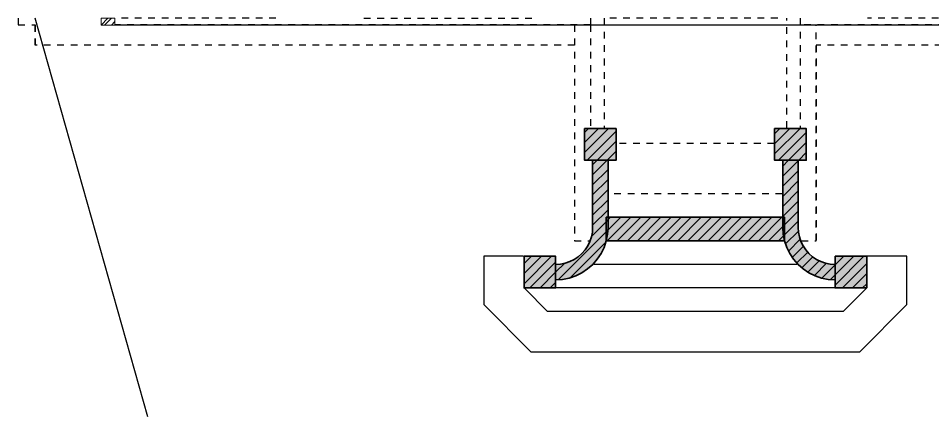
# Model space of a CAD drawing. Header units: metres. Extents: x -0.4 to 24.6, y -3.6 to 22.1.
# Drawn here: x 1.19 to 14.8, y -3.61 to 2.32 of the extents above; entities that cross this region are included whole.
import ezdxf

# ---------------------------------------------------------------- set-up
doc = ezdxf.new("R2010")
doc.units = ezdxf.units.M
doc.linetypes.add('DASH', pattern=[0.2, 0.1, -0.1])
for name, color, linetype in [('02_MURS_MAISON-F', 7, 'CONTINUOUS'), ('02_MURS_MAISON-R', 7, 'CONTINUOUS'), ('02_MURS_MAISON-S', 7, 'CONTINUOUS'), ('02_MURS_MAISON-S-SH', 7, 'CONTINUOUS'), ('23_TN-F', 7, 'CONTINUOUS'), ('LAYER0-F', 7, 'CONTINUOUS'), ('LAYER0-R', 7, 'CONTINUOUS'), ('Z_04_EXT_-F', 7, 'CONTINUOUS'), ('Z_04_EXT_-R', 7, 'CONTINUOUS'), ('Z_04_EXT_-S', 7, 'CONTINUOUS'), ('Z_04_EXT_-S-SF', 7, 'CONTINUOUS'), ('Z_04_EXT_-S-SH', 7, 'CONTINUOUS')]:
    doc.layers.add(name, color=color, linetype=linetype)
pattern_1 = [(45, (0, 0), (-0.07499985, 0.07499985), [])]

msp = doc.modelspace()

# ---------------------------------------------------------------- hatches: boundary and pattern name
at = {"layer": '02_MURS_MAISON-S-SH', "lineweight": 18}
h = msp.add_hatch(dxfattribs=at)
h.set_pattern_fill('NEN metselwerk van baksteen (arcering)', color=256, style=0, pattern_type=2)
h.set_pattern_definition([(45, (2.42396, 2.21637), (-0.075, 0.075), []), (45, (2.47396, 2.21637), (-0.075, 0.075), [])])
h.paths.add_polyline_path([(2.424, 2.316), (2.424, 2.216), (2.624, 2.216), (2.624, 2.316)], flags=16)
at = {"layer": 'Z_04_EXT_-S-SF', "true_color": 0xf4f4f4}
for points in [[(9.618, 0.676), (9.618, 0.206), (10.088, 0.206), (10.088, 0.676), (9.968, 0.676), (9.738, 0.676)], [(12.448, 0.676), (12.448, 0.206), (12.918, 0.206), (12.918, 0.676), (12.798, 0.676), (12.568, 0.676)], [(9.188, -1.459), (9.188, -1.574), (9.29, -1.567), (9.39, -1.547), (9.487, -1.514), (9.578, -1.469), (9.663, -1.412), (9.74, -1.345), (9.807, -1.268), (9.864, -1.184), (9.909, -1.092), (9.942, -0.996), (9.962, -0.895), (9.968, -0.794), (9.968, 0.206), (9.738, 0.206), (9.738, -0.794), (9.734, -0.865), (9.72, -0.936), (9.696, -1.004), (9.665, -1.069), (9.625, -1.128), (9.577, -1.183), (9.523, -1.23), (9.463, -1.27), (9.399, -1.302), (9.331, -1.325), (9.26, -1.339), (9.188, -1.344)], [(12.568, 0.206), (12.568, -0.794), (12.575, -0.895), (12.595, -0.996), (12.628, -1.092), (12.673, -1.184), (12.73, -1.268), (12.797, -1.345), (12.874, -1.412), (12.958, -1.469), (13.05, -1.514), (13.146, -1.547), (13.247, -1.567), (13.348, -1.574), (13.348, -1.459), (13.348, -1.344), (13.277, -1.339), (13.206, -1.325), (13.138, -1.302), (13.073, -1.27), (13.014, -1.23), (12.959, -1.183), (12.912, -1.128), (12.872, -1.069), (12.84, -1.004), (12.817, -0.936), (12.803, -0.865), (12.798, -0.794), (12.798, 0.206)], [(9.942, -0.994), (12.595, -0.994), (12.595, -0.644), (9.942, -0.644)], [(8.718, -1.224), (8.718, -1.694), (9.188, -1.694), (9.188, -1.224)], [(13.348, -1.224), (13.348, -1.694), (13.818, -1.694), (13.818, -1.224)]]:
    msp.add_hatch(color=7, dxfattribs=at).paths.add_polyline_path(points, flags=16)
at = {"layer": 'Z_04_EXT_-S-SH', "lineweight": 18, "true_color": 0x6e6e6e}
h = msp.add_hatch(dxfattribs=at)
h.set_pattern_fill('Skalp default', color=8, style=0, pattern_type=2)
h.set_pattern_definition(pattern_1)
h.paths.add_polyline_path([(9.618, 0.676), (9.618, 0.206), (10.088, 0.206), (10.088, 0.676), (9.968, 0.676), (9.738, 0.676)], flags=16)
h = msp.add_hatch(dxfattribs=at)
h.set_pattern_fill('Skalp default', color=8, style=0, pattern_type=2)
h.set_pattern_definition(pattern_1)
h.paths.add_polyline_path([(12.448, 0.676), (12.448, 0.206), (12.918, 0.206), (12.918, 0.676), (12.798, 0.676), (12.568, 0.676)], flags=16)
h = msp.add_hatch(dxfattribs=at)
h.set_pattern_fill('Skalp default', color=8, style=0, pattern_type=2)
h.set_pattern_definition(pattern_1)
h.paths.add_polyline_path([(9.188, -1.459), (9.188, -1.574), (9.29, -1.567), (9.39, -1.547), (9.487, -1.514), (9.578, -1.469), (9.663, -1.412), (9.74, -1.345), (9.807, -1.268), (9.864, -1.184), (9.909, -1.092), (9.942, -0.996), (9.962, -0.895), (9.968, -0.794), (9.968, 0.206), (9.738, 0.206), (9.738, -0.794), (9.734, -0.865), (9.72, -0.936), (9.696, -1.004), (9.665, -1.069), (9.625, -1.128), (9.577, -1.183), (9.523, -1.23), (9.463, -1.27), (9.399, -1.302), (9.331, -1.325), (9.26, -1.339), (9.188, -1.344)], flags=16)
h = msp.add_hatch(dxfattribs=at)
h.set_pattern_fill('Skalp default', color=8, style=0, pattern_type=2)
h.set_pattern_definition(pattern_1)
h.paths.add_polyline_path([(12.568, 0.206), (12.568, -0.794), (12.575, -0.895), (12.595, -0.996), (12.628, -1.092), (12.673, -1.184), (12.73, -1.268), (12.797, -1.345), (12.874, -1.412), (12.958, -1.469), (13.05, -1.514), (13.146, -1.547), (13.247, -1.567), (13.348, -1.574), (13.348, -1.459), (13.348, -1.344), (13.277, -1.339), (13.206, -1.325), (13.138, -1.302), (13.073, -1.27), (13.014, -1.23), (12.959, -1.183), (12.912, -1.128), (12.872, -1.069), (12.84, -1.004), (12.817, -0.936), (12.803, -0.865), (12.798, -0.794), (12.798, 0.206)], flags=16)
h = msp.add_hatch(dxfattribs=at)
h.set_pattern_fill('Skalp default', color=8, style=0, pattern_type=2)
h.set_pattern_definition(pattern_1)
h.paths.add_polyline_path([(9.942, -0.994), (12.595, -0.994), (12.595, -0.644), (9.942, -0.644)], flags=16)
h = msp.add_hatch(dxfattribs=at)
h.set_pattern_fill('Skalp default', color=8, style=0, pattern_type=2)
h.set_pattern_definition(pattern_1)
h.paths.add_polyline_path([(8.718, -1.224), (8.718, -1.694), (9.188, -1.694), (9.188, -1.224)], flags=16)
h = msp.add_hatch(dxfattribs=at)
h.set_pattern_fill('Skalp default', color=8, style=0, pattern_type=2)
h.set_pattern_definition(pattern_1)
h.paths.add_polyline_path([(13.348, -1.224), (13.348, -1.694), (13.818, -1.694), (13.818, -1.224)], flags=16)

# ---------------------------------------------------------------- linework, layer by layer
at = {"layer": '02_MURS_MAISON-F', "color": 7}
msp.add_lwpolyline([(2.623, 2.217), (19.42, 2.217)], dxfattribs=at)
at = {"layer": '02_MURS_MAISON-R', "color": 7, "linetype": 'DASH'}
for points in [[(1.188, 2.316), (1.188, 2.217)], [(1.438, 1.916), (1.438, 2.316)], [(5.023, 2.316), (2.624, 2.316)], [(6.333, 2.316), (8.893, 2.316)], [(9.708, 2.316), (9.708, 2.217)], [(12.493, 2.316), (9.933, 2.316)], [(16.488, 2.316), (13.829, 2.316)], [(1.188, 2.217), (1.438, 2.217)], [(1.438, 2.217), (1.438, 1.916)], [(9.708, 2.217), (2.624, 2.217)], [(9.468, 2.217), (9.708, 2.217)], [(19.387, 2.217), (12.828, 2.217)], [(9.468, 1.916), (1.438, 1.916)], [(19.535, 1.916), (13.068, 1.916)]]:
    msp.add_lwpolyline(points, dxfattribs=at)
at = {"layer": '02_MURS_MAISON-S', "lineweight": 0}
msp.add_lwpolyline([(2.424, 2.316), (2.424, 2.216), (2.624, 2.216), (2.624, 2.316)], close=True, dxfattribs=at)
at = {"layer": '23_TN-F', "color": 7}
msp.add_lwpolyline([(3.119, -3.61), (1.438, 2.317)], dxfattribs=at)
at = {"layer": 'LAYER0-F', "color": 7}
for points in [[(9.618, 0.677), (10.088, 0.677)], [(9.968, 0.677), (9.738, 0.677)], [(12.448, 0.677), (12.918, 0.677)], [(12.798, 0.677), (12.568, 0.677)], [(9.188, -1.573), (9.188, -1.344)], [(13.348, -1.344), (13.348, -1.573)]]:
    msp.add_lwpolyline(points, dxfattribs=at)
at = {"layer": 'LAYER0-R', "color": 7, "linetype": 'DASH'}
for points in [[(9.618, 0.677), (10.088, 0.677)], [(9.968, 0.677), (9.738, 0.677)], [(12.448, 0.677), (12.918, 0.677)], [(12.798, 0.677), (12.568, 0.677)], [(9.188, -1.574), (9.188, -1.344)], [(13.348, -1.344), (13.348, -1.574)]]:
    msp.add_lwpolyline(points, dxfattribs=at)
at = {"layer": 'Z_04_EXT_-F', "color": 7}
for points in [[(8.709, -1.223), (8.118, -1.223)], [(8.118, -1.223), (8.118, -1.942), (8.82, -2.644)], [(13.717, -2.644), (14.418, -1.942), (14.418, -1.223)], [(14.418, -1.223), (13.827, -1.223)], [(12.784, -1.344), (9.753, -1.344)], [(13.468, -2.044), (9.068, -2.044), (8.727, -1.702)], [(13.34, -1.694), (9.197, -1.694)], [(13.809, -1.702), (13.468, -2.044)], [(8.82, -2.644), (13.717, -2.644)]]:
    msp.add_lwpolyline(points, dxfattribs=at)
at = {"layer": 'Z_04_EXT_-R', "color": 7, "linetype": 'DASH'}
for points in [[(9.908, 2.316), (9.908, 0.685)], [(12.628, 0.685), (12.628, 2.316)], [(12.828, 2.316), (12.828, 0.685)], [(9.468, 2.217), (9.468, -0.994)], [(9.708, 2.217), (9.708, 0.685)], [(13.068, -0.994), (13.068, 2.217)], [(13.068, 1.916), (13.068, -0.994)], [(9.708, 0.677), (9.708, 0.668)], [(9.908, 0.677), (9.908, 0.668)], [(12.628, 0.668), (12.628, 0.677)], [(12.828, 0.677), (12.828, 0.668)], [(10.088, 0.456), (10.08, 0.456)], [(12.44, 0.456), (10.097, 0.456)], [(12.457, 0.456), (12.448, 0.456)], [(9.968, 0.215), (9.968, 0.206)], [(12.568, 0.215), (12.568, 0.206)], [(12.56, -0.293), (9.977, -0.293)], [(9.468, -0.994), (9.691, -0.994)], [(12.846, -0.994), (13.068, -0.994)]]:
    msp.add_lwpolyline(points, dxfattribs=at)
at = {"layer": 'Z_04_EXT_-S', "lineweight": 35}
for points in [[(9.618, 0.676), (9.618, 0.206), (10.088, 0.206), (10.088, 0.676), (9.968, 0.676), (9.738, 0.676)], [(12.448, 0.676), (12.448, 0.206), (12.918, 0.206), (12.918, 0.676), (12.798, 0.676), (12.568, 0.676)], [(9.188, -1.459), (9.188, -1.574), (9.29, -1.567), (9.39, -1.547), (9.487, -1.514), (9.578, -1.469), (9.663, -1.412), (9.74, -1.345), (9.807, -1.268), (9.864, -1.184), (9.909, -1.092), (9.942, -0.996), (9.962, -0.895), (9.968, -0.794), (9.968, 0.206), (9.738, 0.206), (9.738, -0.794), (9.734, -0.865), (9.72, -0.936), (9.696, -1.004), (9.665, -1.069), (9.625, -1.128), (9.577, -1.183), (9.523, -1.23), (9.463, -1.27), (9.399, -1.302), (9.331, -1.325), (9.26, -1.339), (9.188, -1.344)], [(12.568, 0.206), (12.568, -0.794), (12.575, -0.895), (12.595, -0.996), (12.628, -1.092), (12.673, -1.184), (12.73, -1.268), (12.797, -1.345), (12.874, -1.412), (12.958, -1.469), (13.05, -1.514), (13.146, -1.547), (13.247, -1.567), (13.348, -1.574), (13.348, -1.459), (13.348, -1.344), (13.277, -1.339), (13.206, -1.325), (13.138, -1.302), (13.073, -1.27), (13.014, -1.23), (12.959, -1.183), (12.912, -1.128), (12.872, -1.069), (12.84, -1.004), (12.817, -0.936), (12.803, -0.865), (12.798, -0.794), (12.798, 0.206)], [(9.942, -0.994), (12.595, -0.994), (12.595, -0.644), (9.942, -0.644)], [(8.718, -1.224), (8.718, -1.694), (9.188, -1.694), (9.188, -1.224)], [(13.348, -1.224), (13.348, -1.694), (13.818, -1.694), (13.818, -1.224)]]:
    msp.add_lwpolyline(points, close=True, dxfattribs=at)

doc.saveas('drawing.dxf')
